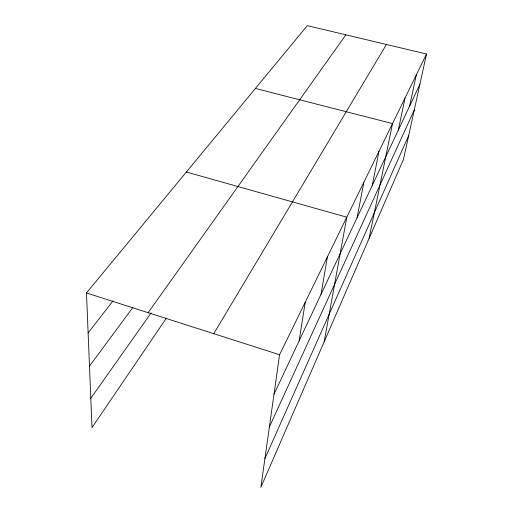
<?xml version="1.0" encoding="UTF-8"?>
<svg xmlns="http://www.w3.org/2000/svg" width="513" height="513" viewBox="0 0 513 513"><rect width="100%" height="100%" fill="white"/><g stroke="black" fill="none" stroke-linecap="round" stroke-linejoin="round"><path stroke-width="0.77" d="M426.527 54.012L279.572 354.746L260.854 487.35L403.481 159.357L426.527 54.012L307.293 25.65L86.473 292.961L92.013 427.579L166.212 318.381M299.137 340.844L305.229 302.24M320.991 294.417L327.416 256.846M324.171 341.735L346.788 217.198L186.379 172.015M357.112 217.672L363.852 182.282M372.207 185.597L378.998 151.29M369.084 238.455L392.528 123.595L255.416 88.448M398.287 130.187L405.039 97.989M409.624 106.101L416.319 74.917M264.913 458.596L408.694 135.528M269.37 427.015L414.28 110.006M273.993 394.266L419.916 84.228M213.767 333.687L386.424 44.471M90.801 398.255L151.155 312.898M148.148 312.693L345.89 34.833M89.48 366.128L132.867 307.479M88.114 332.918L112.963 300.926M86.473 292.961L279.572 354.746"/></g></svg>
